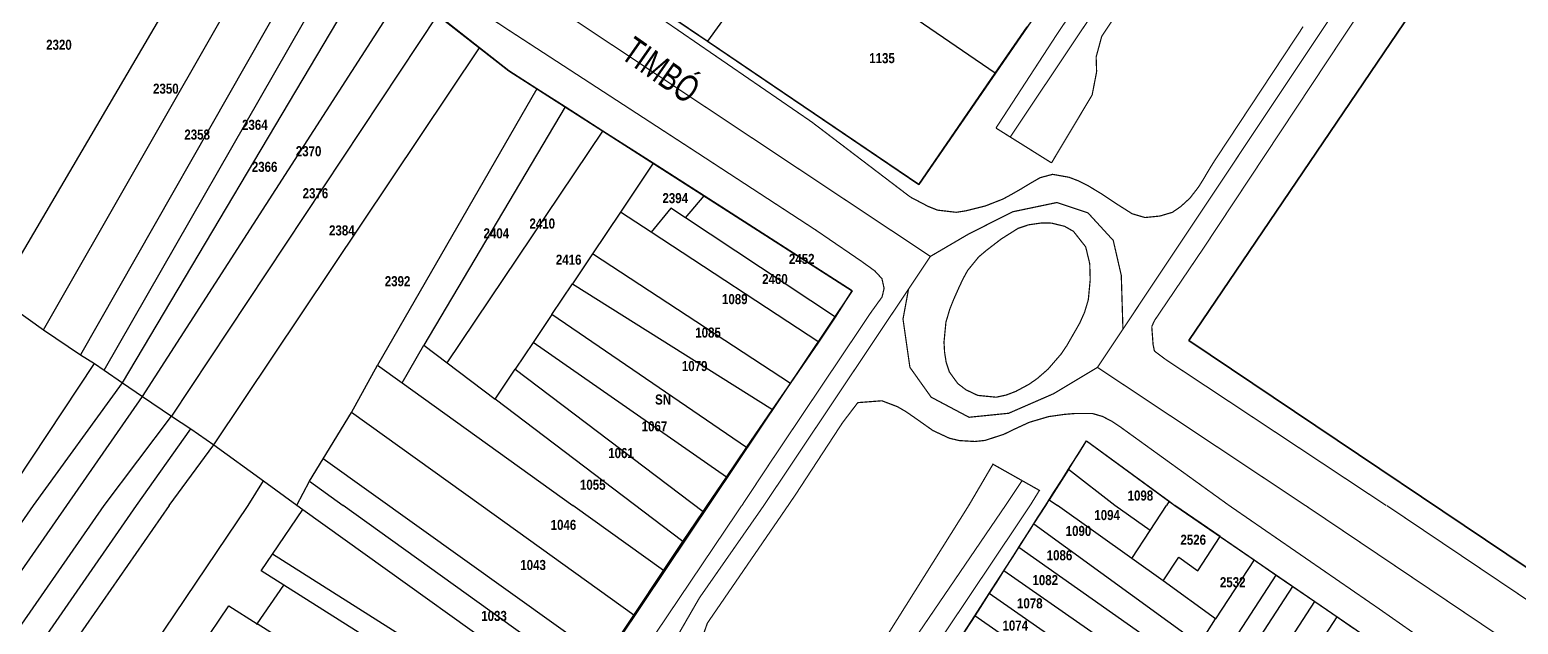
# Model space of a CAD drawing. Extents: x 203136 to 205923, y 4839890 to 4842982.
# Drawn here: x 203999 to 204221.4, y 4841031.6 to 4841120.4 of the extents above; entities that cross this region are included whole.
import ezdxf
from ezdxf.enums import TextEntityAlignment as Align

# ---------------------------------------------------------------- set-up
doc = ezdxf.new("R2010")
doc.units = 0
doc.header["$LTSCALE"] = 1.5
doc.header["$MEASUREMENT"] = 0
for name, color, linetype in [('CD_MALHA_LOTES', 40, 'CONTINUOUS'), ('RU-QUADRAS', 210, 'CONTINUOUS'), ('SV-EIXO-RUA-PAV', 20, 'CONTINUOUS'), ('SV-RUA-PAVIM-S-GUIA-C-GUIA', 7, 'CONTINUOUS'), ('SV-TXT-RUA-PAV-S-GUIA-C-GUIA', 7, 'CONTINUOUS'), ('Th_NmrPort', 1, 'CONTINUOUS')]:
    doc.layers.add(name, color=color, linetype=linetype)
doc.styles.add('ARIAL', font='ARIAL.TTF')
doc.styles.get("Standard").update_dxf_attribs({"font": 'swisscbo.ttf'})

msp = doc.modelspace()

# ---------------------------------------------------------------- linework, layer by layer
at = {"layer": 'CD_MALHA_LOTES', "linetype": 'Continuous'}
for p, q in [((204030.35, 4841142.55), (203993.99, 4841080.65)), ((204001.01, 4841075.62), (204036.83, 4841138.27)), ((204042.31, 4841134.64), (204006.54, 4841071.85)), ((204112.16, 4841135.28), (204100.24, 4841118.72)), ((204143.25, 4841113.94), (204112.16, 4841135.28)), ((204010.08, 4841069.57), (204045.99, 4841132.21)), ((204012.85, 4841067.71), (204049.72, 4841129.74)), ((204015.82, 4841065.66), (204054.91, 4841126.31)), ((204092.49, 4841123.97), (204100.24, 4841118.72)), ((204059.89, 4841122.66), (204020.17, 4841062.72)), ((204066.16, 4841117.75), (204059.89, 4841122.66)), ((204143.25, 4841113.94), (204148.02, 4841120.87)), ((204100.24, 4841118.72), (204131.81, 4841097.33)), ((204026.49, 4841058.44), (204066.16, 4841117.75)), ((204070.55, 4841114.31), (204066.16, 4841117.75)), ((204074.73, 4841111.63), (204070.55, 4841114.31)), ((204131.81, 4841097.33), (204143.25, 4841113.94)), ((204074.73, 4841111.63), (204050.94, 4841070.32)), ((204078.98, 4841108.91), (204074.73, 4841111.63)), ((204078.98, 4841108.91), (204057.88, 4841073.32)), ((204084.59, 4841105.31), (204078.98, 4841108.91)), ((204061.37, 4841070.67), (204084.59, 4841105.31)), ((204092.13, 4841100.49), (204084.59, 4841105.31)), ((204092.13, 4841100.49), (204087.25, 4841093.21)), ((204099.73, 4841095.61), (204092.13, 4841100.49)), ((204094.76, 4841093.79), (204091.83, 4841090.21)), ((204096.94, 4841092.35), (204094.76, 4841093.79)), ((204096.94, 4841092.35), (204099.73, 4841095.61)), ((204121.89, 4841081.42), (204099.73, 4841095.61)), ((204087.25, 4841093.21), (204083.05, 4841086.94)), ((204091.83, 4841090.21), (204087.25, 4841093.21)), ((204119.4, 4841077.48), (204096.94, 4841092.35)), ((204116.88, 4841073.78), (204091.83, 4841090.21)), ((204083.05, 4841086.94), (204080.06, 4841082.49)), ((204112.63, 4841067.57), (204083.05, 4841086.94)), ((203993.99, 4841080.65), (204001.01, 4841075.62)), ((204076.98, 4841077.88), (204080.06, 4841082.49)), ((204080.06, 4841082.49), (204109.98, 4841063.69)), ((204119.4, 4841077.48), (204121.89, 4841081.42)), ((204076.98, 4841077.88), (204074.19, 4841073.73)), ((204106.1, 4841058.01), (204076.98, 4841077.88)), ((204116.88, 4841073.78), (204119.4, 4841077.48)), ((204001.01, 4841075.62), (204006.54, 4841071.85)), ((204112.63, 4841067.57), (204116.88, 4841073.78)), ((204006.54, 4841071.85), (204008.62, 4841070.57)), ((204054.6, 4841067.7), (204057.88, 4841073.32)), ((204057.88, 4841073.32), (204061.37, 4841070.67)), ((204074.19, 4841073.73), (204071.5, 4841069.71)), ((204103.08, 4841053.59), (204074.19, 4841073.73)), ((203994.58, 4841049.37), (204008.62, 4841070.57)), ((204008.62, 4841070.57), (204010.08, 4841069.57)), ((204010.08, 4841069.57), (204012.85, 4841067.71)), ((204047.06, 4841063.24), (204050.94, 4841070.32)), ((204050.94, 4841070.32), (204054.6, 4841067.7)), ((204061.37, 4841070.67), (204068.5, 4841065.24)), ((204068.5, 4841065.24), (204071.5, 4841069.71)), ((204071.5, 4841069.71), (204099.606283, 4841048.486221)), ((203999.53, 4841049.37), (204012.85, 4841067.71)), ((204012.85, 4841067.71), (204015.82, 4841065.66)), ((204054.6, 4841067.7), (204080.13, 4841049.35)), ((204109.98, 4841063.69), (204112.63, 4841067.57)), ((204004.49, 4841049.37), (204015.82, 4841065.66)), ((204015.82, 4841065.66), (204020.17, 4841062.72)), ((204096.58556, 4841043.96443), (204068.5, 4841065.24)), ((204010.07, 4841049.37), (204020.17, 4841062.72)), ((204020.17, 4841062.72), (204023.04, 4841060.81)), ((204042.801931, 4841056.31642), (204047.06, 4841063.24)), ((204066.41, 4841049.36), (204047.06, 4841063.24)), ((204106.1, 4841058.01), (204109.98, 4841063.69)), ((204014.94, 4841049.37), (204023.04, 4841060.81)), ((204023.04, 4841060.81), (204026.49, 4841058.44)), ((204019.8, 4841049.37), (204026.49, 4841058.44)), ((204026.49, 4841058.44), (204033.91, 4841053.03)), ((204040.75, 4841052.98), (204042.801931, 4841056.31642)), ((204103.08, 4841053.59), (204106.1, 4841058.01)), ((204031.63, 4841049.37), (204033.91, 4841053.03)), ((204033.91, 4841053.03), (204038.86, 4841049.43)), ((204038.86, 4841049.43), (204040.75, 4841052.98)), ((204040.75, 4841052.98), (204045.82, 4841049.36)), ((204100.19, 4841049.36), (204103.08, 4841053.59))]:
    msp.add_line(p, q, dxfattribs=at)
msp.add_lwpolyline([(204501.81, 4841019.33), (204251.54, 4841191.11), (204172.2, 4841074.02), (204425.43, 4840903.9)], close=True, dxfattribs=at)
for points in [[(204154.22, 4841054.76), (204156.89, 4841059), (204169.24, 4841050)], [(204154.22, 4841054.76), (204151.31, 4841050.23)], [(204161.14, 4841049.35), (204154.22, 4841054.76)], [(204150.82, 4841049.36), (204151.31, 4841050.23)], [(204151.31, 4841050.23), (204152.53, 4841049.35)], [(204169.24, 4841050), (204168.83, 4841049.35)], [(204169.24, 4841050), (204170.09, 4841049.36)], [(204096.58556, 4841043.96443), (204099.606283, 4841048.486221)], [(204093.69, 4841039.63), (204096.58556, 4841043.96443)]]:
    msp.add_lwpolyline(points, dxfattribs=at)
at = {"layer": 'CD_MALHA_LOTES', "linetype": 'Continuous', "flags": 128}
for points in [[(204084.8, 4841026.32), (204042.801931, 4841056.31642)], [(203971.47, 4841008.99), (203999.53, 4841049.37)], [(203974.85, 4841006.72), (204004.49, 4841049.37)], [(203978.65, 4841004.16), (204010.07, 4841049.37)], [(203981.97, 4841001.92), (204014.94, 4841049.37)], [(203994.09, 4840993.81), (204031.63, 4841049.37)], [(204019.8, 4841049.37), (204002.37, 4841024.26)], [(204038.86, 4841049.43), (204039.78, 4841048.77)], [(204082.58, 4841022.99), (204045.82, 4841049.36)], [(204089.25, 4841032.97), (204066.41, 4841049.36)], [(204093.69, 4841039.63), (204080.13, 4841049.35)], [(204099.606283, 4841048.486221), (204100.19, 4841049.36)], [(204149.03, 4841046.61), (204150.82, 4841049.36)], [(204163.67, 4841041.42), (204152.53, 4841049.35)], [(204166.4, 4841045.62), (204161.14, 4841049.35)], [(204166.4, 4841045.62), (204168.83, 4841049.35)], [(204176.85, 4841044.72), (204170.09, 4841049.36)], [(204035.23, 4841042.09), (204039.78, 4841048.77)], [(204039.78, 4841048.77), (204080.36, 4841019.66)], [(204146.79, 4841043.11), (204149.03, 4841046.61)], [(204149.03, 4841046.61), (204173.75, 4841028.65)], [(204163.67, 4841041.42), (204166.4, 4841045.62)], [(204144.53, 4841039.59), (204146.79, 4841043.11)], [(204171.71, 4841025.5), (204146.79, 4841043.11)], [(204173.52, 4841039.6), (204176.85, 4841044.72)], [(204176.85, 4841044.72), (204181.95, 4841041.23)], [(204033.56, 4841039.6), (204035.23, 4841042.09)], [(204077.49, 4841015.37), (204035.23, 4841042.09)], [(204168.33, 4841038.11), (204163.67, 4841041.42)], [(204168.33, 4841038.11), (204170.68, 4841041.65)], [(204170.68, 4841041.65), (204173.52, 4841039.6)], [(204181.95, 4841041.23), (204176.18, 4841032.43)], [(204181.95, 4841041.23), (204185.25, 4841038.97)], [(204036.94, 4841037.46), (204033.56, 4841039.6)], [(204089.25, 4841032.97), (204093.69, 4841039.63)], [(204142.36, 4841036.23), (204144.53, 4841039.59)], [(204169.53, 4841022.15), (204144.53, 4841039.59)], [(204166.94, 4841010.84), (204185.25, 4841038.97)], [(204185.25, 4841038.97), (204187.72, 4841037.27)], [(204032.97, 4841031.69), (204036.94, 4841037.46)], [(204075.82, 4841012.87), (204036.94, 4841037.46)], [(204140.2, 4841032.87), (204142.36, 4841036.23)], [(204167.35, 4841018.8), (204142.36, 4841036.23)], [(204176.18, 4841032.43), (204168.33, 4841038.11)], [(204170.6, 4841010.88), (204187.72, 4841037.27)], [(204187.72, 4841037.27), (204191.03, 4841035.01)], [(203999.06, 4840990.45), (204028.74, 4841034.36)], [(204028.74, 4841034.36), (204032.97, 4841031.69)], [(204173.92, 4841008.66), (204191.03, 4841035.01)], [(204191.03, 4841035.01), (204194.33, 4841032.75)], [(204032.88, 4841031.56), (204032.97, 4841031.69)], [(204071.93, 4841007.05), (204032.97, 4841031.69)], [(204084.8, 4841026.32), (204089.25, 4841032.97)], [(204138.57, 4841030.35), (204140.2, 4841032.87)], [(204165.17, 4841015.45), (204140.2, 4841032.87)], [(204173.75, 4841028.65), (204176.18, 4841032.43)], [(204177.24, 4841006.43), (204194.33, 4841032.75)], [(204194.33, 4841032.75), (204196.8, 4841031.05)]]:
    msp.add_lwpolyline(points, dxfattribs=at)
at = {"layer": 'CD_MALHA_LOTES', "linetype": 'Continuous'}
for p in [(204100.24, 4841118.72), (204100.24, 4841118.72), (204143.25, 4841113.94)]:
    msp.add_point(p, dxfattribs=at)
at = {"layer": 'RU-QUADRAS', "color": 6, "linetype": 'Continuous'}
for points in [[(204077.03, 4841134.45), (204156.09, 4841254.83), (204212.18, 4841218.17), (204212.54, 4841214.54), (204131.81, 4841097.33)], [(203784.81, 4841132.94), (203811.7, 4841171.68), (203865.35, 4841253.17), (203900.57, 4841229.56), (203899.84, 4841227.93), (204056.98, 4841124.94), (204070.55, 4841114.31), (204121.89, 4841081.42), (204041.72, 4840961.81), (203911.5, 4841049.36), (203888.59, 4841063.89), (203929.99, 4841120.35), (203890.82, 4841146.57), (203891.73, 4841148), (203868.11, 4841165.26), (203865.3, 4841160.68), (203869.43, 4841157.72), (203831.31, 4841102.18)], [(204172.2, 4841074.02), (204251.54, 4841191.11), (204501.81, 4841019.33), (204425.43, 4840903.9)]]:
    msp.add_lwpolyline(points, close=True, dxfattribs=at)
msp.add_lwpolyline([(204077.46, 4840937.32, 0.0068060996), (204156.89, 4841059), (204170.09, 4841049.36), (204213.83, 4841019.38), (204136.21, 4840899.24), (204134.67, 4840899.25, 0.0129072346)], format="xyb", close=True, dxfattribs=at)
at = {"layer": 'SV-EIXO-RUA-PAV', "const_width": 0.18}
for points in [[(203555.602653, 4841470.398132), (203570.418617, 4841460.5589), (203623.3804, 4841425.3872), (203626.295581, 4841423.4512), (203720.0662, 4841361.1784), (203841.206856, 4841280.544557), (203864.408033, 4841265.334897), (203934.3888, 4841218.8476), (204068.980118, 4841129.466), (204133.56082, 4841086.5781)], [(204047.927122, 4840958.76207), (204056.889749, 4840972.328155), (204078.742356, 4841004.910921), (204093.027189, 4841025.147767), (204099.040827, 4841035.554773), (204108.67, 4841049.36)], [(204065.602559, 4840933.766486), (204079.764419, 4840954.59386), (204103.740814, 4840989.435686), (204123.45761, 4841018.077497), (204144.78, 4841049.36)], [(204426.784705, 4840890.947058), (204392.486365, 4840913.526279), (204326.261687, 4840958.153557), (204265.79448, 4840998.455846), (204222.247247, 4841027.398472), (204189.61, 4841049.36)]]:
    msp.add_lwpolyline(points, dxfattribs=at)
at = {"layer": 'SV-EIXO-RUA-PAV', "const_width": 0.18, "flags": 128}
for points in [[(204145.4902, 4841104.4154), (204185.7718, 4841164.6457), (204224.471994, 4841222.5113)], [(204237.569682, 4841188.6621), (204195.305402, 4841125.213), (204162.333481, 4841075.714), (204158.5263, 4841069.9986)], [(204108.67, 4841049.36), (204130.293828, 4841081.6932), (204133.5608, 4841086.5781), (204139.2525, 4841089.9095), (204145.853987, 4841093.244355), (204152.472265, 4841094.6279), (204157.107753, 4841093.0837), (204160.88481, 4841088.9658), (204162.086605, 4841083.7327), (204162.333481, 4841075.714)], [(204158.5263, 4841069.9986), (204151.957213, 4841066.0601), (204145.261514, 4841063.1433), (204139.338402, 4841062.5427), (204133.672809, 4841065.5454), (204130.496648, 4841070.0064), (204129.466536, 4841077.2127), (204130.293828, 4841081.6932)], [(204158.5263, 4841069.9986), (204189.607595, 4841049.3577)], [(204144.7776, 4841049.3584), (204147.257158, 4841053.0808)]]:
    msp.add_lwpolyline(points, dxfattribs=at)
at = {"layer": 'SV-RUA-PAVIM-S-GUIA-C-GUIA', "const_width": 0.18}
for points in [[(204181.79, 4841163.46), (204152.35, 4841119.57)], [(204219.09, 4841154.81), (204195.76, 4841120.11)], [(204159.16, 4841119.44), (204170.47, 4841136.51)], [(204189.255, 4841120.9), (204175.99, 4841100.81)], [(204152.35, 4841119.57), (204143.36, 4841105.75)], [(204158.33, 4841116.38), (204159.16, 4841119.44)], [(204195.76, 4841120.11), (204174.34, 4841087.76)], [(204158.4, 4841114.16), (204158.33, 4841116.38)], [(204157.73, 4841110.69), (204158.4, 4841114.16)], [(204151.66, 4841100.55), (204157.73, 4841110.69)], [(204143.36, 4841105.75), (204151.66, 4841100.55)], [(204175.99, 4841100.81), (204175.196422, 4841099.530172), (204174.430253, 4841098.227014), (204173.633821, 4841096.949754), (204172.35, 4841095.29), (204170.97, 4841094.02), (204169.725896, 4841093.165846), (204167.864191, 4841092.608441), (204165.62966, 4841092.383416), (204163.717659, 4841092.945201), (204161.537675, 4841094.323199), (204159.05158, 4841095.974654), (204157.035502, 4841097.187507), (204155.688896, 4841097.859298), (204154.281064, 4841098.399384), (204151.817537, 4841098.836408), (204149.95423, 4841098.336055), (204148.625487, 4841097.572301), (204147.167018, 4841096.692013), (204145.72, 4841095.86), (204144.399285, 4841095.143337), (204141.774606, 4841094.114619), (204138.915028, 4841093.395264), (204137.422092, 4841093.164387), (204134.61646, 4841093.490328), (204133.204467, 4841094.057904), (204130.57, 4841095.44)], [(204153.926947, 4841073.2191), (204155.869874, 4841076.5972), (204156.603988, 4841078.243278), (204157.16, 4841080.1), (204157.442501, 4841083.084817), (204157.373117, 4841085.481103), (204156.771224, 4841087.993503), (204154.945278, 4841090.31636), (204153.623036, 4841091.07012), (204151.698986, 4841091.549383), (204150.187608, 4841091.576068), (204148.235068, 4841091.294257), (204146.67, 4841090.77), (204144.142053, 4841089.178859), (204141.915017, 4841087.463444), (204140.769261, 4841086.492699), (204139.117624, 4841084.464786), (204138.396935, 4841083.143623), (204137.753736, 4841081.763159), (204137.025177, 4841080.12051), (204136.465206, 4841078.723431), (204135.88, 4841076.75), (204135.592836, 4841073.775215), (204135.68, 4841072.26), (204135.918948, 4841070.747192), (204136.390488, 4841069.320758), (204137.648145, 4841067.585322), (204138.858128, 4841066.6557), (204140.629128, 4841065.812791), (204143.376563, 4841065.539819), (204144.859932, 4841065.856591), (204146.303759, 4841066.401653), (204148.258282, 4841067.448264), (204149.495693, 4841068.303884), (204151.12, 4841069.71), (204153.076614, 4841071.97047), (204153.926947, 4841073.2191)], [(204174.34, 4841087.76), (204167.04, 4841076.98)], [(204167.04, 4841076.98), (204166.64, 4841076.09)], [(204166.64, 4841076.09), (204166.84, 4841073.4)], [(204166.84, 4841073.4), (204167.04, 4841072.44)], [(204167.04, 4841072.44), (204168.69, 4841071.19)], [(204168.69, 4841071.19), (204201.68, 4841049.36)], [(204161.87, 4841061.15), (204160.603103, 4841061.991023), (204159.245272, 4841062.679471), (204157.79, 4841063.1), (204155.08, 4841063.1), (204153.576957, 4841062.973625), (204151.21, 4841062.64), (204148.333814, 4841061.788813), (204145.876728, 4841060.655509), (204144.528131, 4841059.994148), (204141.717265, 4841059.085263), (204140.216396, 4841058.924449), (204137.888217, 4841059.062044), (204136.417168, 4841059.403609), (204133.934505, 4841060.560165), (204131.472752, 4841062.301613), (204129.940962, 4841063.363452), (204128.641898, 4841064.122259), (204126.308284, 4841065.008686), (204122.71, 4841064.73)], [(204122.71, 4841064.73), (204120.42, 4841061.72)], [(204120.42, 4841061.72), (204113.42, 4841051.01)], [(204178.21, 4841049.36), (204161.87, 4841061.15)], [(204105.37, 4841049.36), (204045.5, 4840960.44)], [(204112.3, 4841049.36), (204100.23, 4841031.79)], [(204110.92, 4841004.19), (204139.29, 4841049.36)], [(204113.42, 4841051.01), (204112.3, 4841049.36)], [(204100.23, 4841031.79), (204099.25, 4841028.99)]]:
    msp.add_lwpolyline(points, dxfattribs=at)
at = {"layer": 'SV-RUA-PAVIM-S-GUIA-C-GUIA', "linetype": 'Continuous', "const_width": 0.18, "flags": 128}
for points in [[(204044.21, 4841137.68), (204070.68, 4841120.29), (204098.16, 4841102.43), (204116.39, 4841090.54), (204123.21, 4841085.88), (204125.24, 4841084.42), (204126.32, 4841083.25), (204126.64, 4841081.8), (204126.34, 4841080.52), (204124.67, 4841078.2), (204109.66, 4841055.82), (204105.39, 4841049.36)], [(204075.58, 4841133.65), (204088.51, 4841125.42), (204115.84, 4841106.65), (204130.57, 4841095.44)], [(204139.29, 4841049.36), (204142.91, 4841055.53), (204149.85, 4841051.62), (204148.46, 4841049.36)]]:
    msp.add_lwpolyline(points, dxfattribs=at)
at = {"layer": 'SV-RUA-PAVIM-S-GUIA-C-GUIA', "linetype": 'Continuous', "const_width": 0.18}
for points in [[(204178.21, 4841049.36), (204200.78, 4841033.81), (204217.16, 4841022.33), (204214.99, 4841019.22), (204188.77, 4840978.81), (204163.07, 4840939.03), (204142.55, 4840907.36), (204134.85, 4840895.41), (204106.48, 4840914.25), (204078.44, 4840932.53), (204076.41, 4840934.53), (204075.28, 4840936.92), (204075.25, 4840939.2), (204076.07, 4840941.79), (204082.86, 4840951.44), (204148.46, 4841049.36)], [(204201.76, 4841049.36), (204230.3, 4841030.17), (204272.99, 4841001.45), (204380.82, 4840929.31), (204423.99, 4840900.53), (204425.71, 4840900.06), (204426.97, 4840900.22), (204428.09, 4840900.61), (204429.34, 4840901.37), (204436, 4840911.3)]]:
    msp.add_lwpolyline(points, dxfattribs=at)

# ---------------------------------------------------------------- texts
at = {"layer": 'SV-TXT-RUA-PAV-S-GUIA-C-GUIA', "style": 'ARIAL', "width": 0.7}
msp.add_text('TIMBÓ', height=4, rotation=325, dxfattribs=at).set_placement((204087.0824, 4841116.3283))
at = {"layer": 'Th_NmrPort', "color": 1}
for s, p in [('2320', (204001.418554, 4841118.197271)), ('1135', (204124.418554, 4841116.197271)), ('2350', (204017.39681, 4841111.637415)), ('2358', (204022.072139, 4841104.774835)), ('2364', (204030.692275, 4841106.234962)), ('2370', (204038.727989, 4841102.292622)), ('2366', (204032.153305, 4841099.956429)), ('2376', (204039.750715, 4841096.014096)), ('2394', (204093.516987, 4841095.284036)), ('2410', (204073.64685, 4841091.487709)), ('2384', (204043.695523, 4841090.465622)), ('2404', (204066.77996, 4841090.027589)), ('2416', (204077.591646, 4841086.085256)), ('2452', (204112.418554, 4841086.197271)), ('2392', (204052.023454, 4841082.872983)), ('2460', (204108.418554, 4841083.197271)), ('1089', (204102.418554, 4841080.197271)), ('1085', (204098.418554, 4841075.197271)), ('1079', (204096.418554, 4841070.197271)), ('SN', (204092.418554, 4841065.197271)), ('1067', (204090.418554, 4841061.197271)), ('1061', (204085.418554, 4841057.197271)), ('1055', (204081.190038, 4841052.464396)), ('1098', (204163.032952, 4841050.849734)), ('1046', (204076.813337, 4841046.470453)), ('1094', (204158.057692, 4841047.935038)), ('1090', (204153.781621, 4841045.56022)), ('2526', (204170.924727, 4841044.248799)), ('1086', (204150.941621, 4841041.93022)), ('1043', (204072.27453, 4841040.47651)), ('1082', (204148.813466, 4841038.220793)), ('2532', (204176.828086, 4841037.904422)), ('1078', (204146.503466, 4841034.750793)), ('1033', (204066.438925, 4841032.862587)), ('1074', (204144.333466, 4841031.430793))]:
    msp.add_text(s, height=1.5, dxfattribs=at).set_placement(p, align=Align.MIDDLE_LEFT)

doc.saveas('drawing.dxf')
